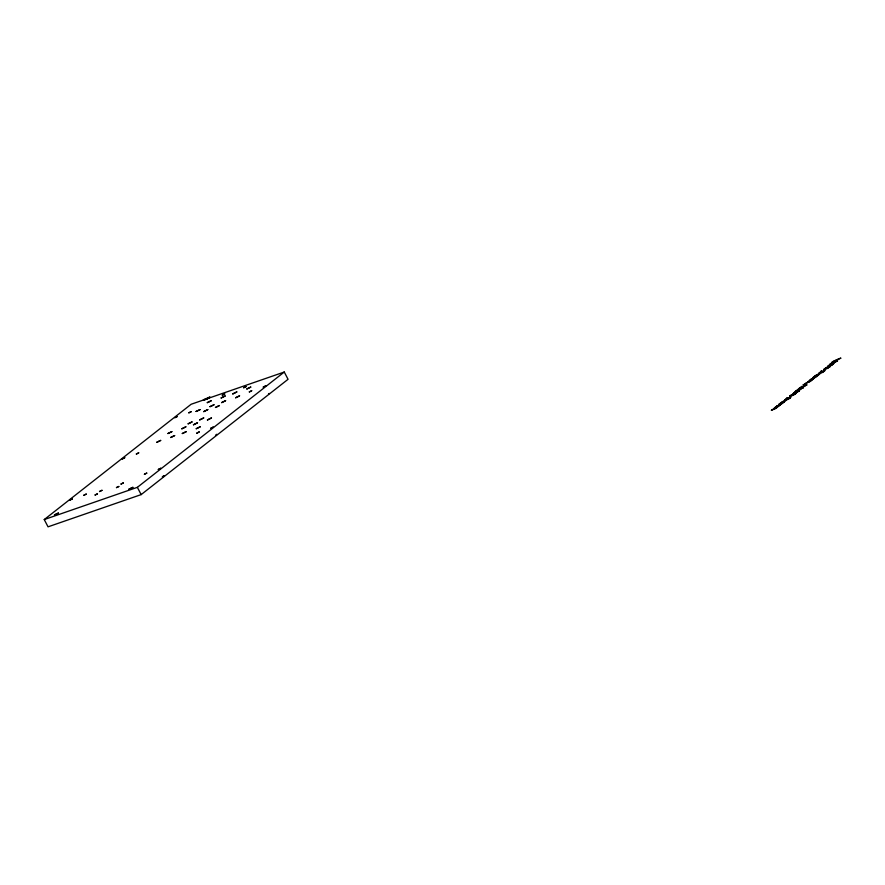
<?xml version="1.0" encoding="UTF-8"?>
<svg xmlns="http://www.w3.org/2000/svg" width="885" height="885" viewBox="0 0 885 885"><rect width="100%" height="100%" fill="white"/><g stroke="black" fill="none" stroke-linecap="round" stroke-linejoin="round"><path stroke-width="1.33" d="M164.51 475.632L163.404 476.395M44.25 519.561L191.149 404.257L284.262 372.032L288.056 379.3L141.157 494.604L48.044 526.829L44.25 519.561L137.363 487.336L284.262 372.032M269.283 393.438L268.52 393.936M207.444 398.936L209.933 396.956L203.384 399.788L203.506 400.363L205.021 399.931M163.216 475.986L163.836 475.688M215.498 435.398L217.002 434.38L216.349 434.491M163.083 476.561L162.298 476.849M205.608 399.434L209.568 397.653L203.638 400.02M137.363 487.336L141.157 494.604M196.802 433.152L199.225 431.935L196.802 433.152M779.242 405.618L775.647 408.505L771.322 410.264L776.798 407.653L773.335 408.737L778.678 406.171L775.138 407.277L782.528 403.372L786.068 400.374L782.24 401.69L780.658 402.929L784.464 401.558L780.338 403.195L778.745 404.445L782.572 403.029L776.587 406.237L780.537 404.71L779.242 405.618M813.403 378.813L809.797 381.689L805.472 383.459L810.948 380.838L807.485 381.933L812.828 379.366L809.288 380.462L816.678 376.556L820.218 373.57L816.39 374.886L814.819 376.125L818.625 374.753L814.488 376.379L812.895 377.63L816.722 376.213L810.748 379.422L814.687 377.906L813.403 378.813M207.422 419.966L211.46 417.952L207.422 419.966M203.749 411.613L207.787 409.6L203.749 411.613M99.551 491.518L101.974 490.312L99.551 491.518M193.461 424.789L197.499 422.787L193.461 424.789M232.777 393.925L236.815 391.933L232.777 393.925M158.315 469.481L160.738 468.287L158.315 469.481M790.714 397.321L788.225 399.301L784.287 400.717L786.112 398.98L790.714 397.321M796.046 393.128L793.557 395.119L789.619 396.535L791.444 394.798L796.046 393.128M799.597 390.34L797.108 392.32L793.17 393.748L794.995 392L799.597 390.34M824.875 370.505L822.375 372.485L818.437 373.912L820.273 372.165L824.875 370.505M830.207 366.324L827.707 368.304L823.769 369.731L825.594 367.983L830.207 366.324M833.758 363.536L831.258 365.516L827.32 366.943L829.156 365.195L833.758 363.536M122.318 458.917L124.741 457.722L122.318 458.917M221.139 397.951L225.177 395.971L221.139 397.951M181.834 428.805L185.861 426.824L181.834 428.805M222.301 395.152L224.724 393.969L222.301 395.152M243.696 387.741L246.107 386.557L243.696 387.741M196.249 428.716L200.275 426.758L196.249 428.716M210.785 428.285L213.196 427.123L210.785 428.285M199.667 419.899L203.694 417.952L199.667 419.899M83.843 495.246L86.254 494.084L83.843 495.246M182.299 433.528L186.315 431.603L182.299 433.528M128.878 489.25L132.883 487.336L128.878 489.25M209.988 406.669L213.982 404.788L209.988 406.669M263.276 387.077L265.666 385.96L263.276 387.077M840.75 358.171C823.017 366.423 837.31 359.056 840.75 358.171M249.316 391.9L251.694 390.794L249.316 391.9M196.061 411.47L200.01 409.644L196.061 411.47M121.024 484.029L123.38 482.878L121.024 484.029M170.716 437.489L174.644 435.575L170.716 437.489M215.475 407.454L219.403 405.551L215.475 407.454M802.894 387.774L800.239 389.444L798.137 389.223L795.361 391.391L803.503 387.619L802.894 387.774M806.445 384.986L803.801 386.656L801.688 386.424L798.912 388.603L807.054 384.831L806.445 384.986M837.044 360.969L834.4 362.64L832.287 362.408L829.522 364.587L837.653 360.815L837.044 360.969M221.67 402.598L225.598 400.695L221.67 402.598M235.642 397.763L239.558 395.86L235.642 397.763M167.951 433.528L171.867 431.626L167.951 433.528M156.767 442.301L160.683 440.42L156.767 442.301M246.849 388.969L250.754 387.077L246.849 388.969M188.129 423.815L192.034 421.946L188.129 423.815M786.411 398.372L787.595 397.841L786.411 398.372M820.572 371.556L821.745 371.025L820.572 371.556M54.472 514.937L58.377 513.068L54.472 514.937M69.926 500.014L72.271 498.952L69.926 500.014M95.093 494.98L97.438 493.863L95.093 494.98M136.356 454.005L138.702 452.877L136.356 454.005M116.477 487.591L118.822 486.473L116.477 487.591M188.826 412.819L191.171 411.702L188.826 412.819M144.41 474.238L146.755 473.11L144.41 474.238M207.289 402.642L211.194 400.783L207.289 402.642M174.854 417.654L177.199 416.536L174.854 417.654M805.394 383.869L803.193 384.909L805.394 383.869M829.422 365.251L827.464 366.6L833.382 364.233L829.422 365.251M825.871 368.038L823.913 369.388L829.831 367.021L825.871 368.038M820.539 372.22L818.581 373.57L824.499 371.202L820.539 372.22M795.272 392.055L793.303 393.405L799.232 391.037L795.272 392.055M791.721 394.843L789.752 396.203L795.67 393.825L791.721 394.843M786.389 399.035L784.42 400.385L790.338 398.018L786.389 399.035"/></g></svg>
